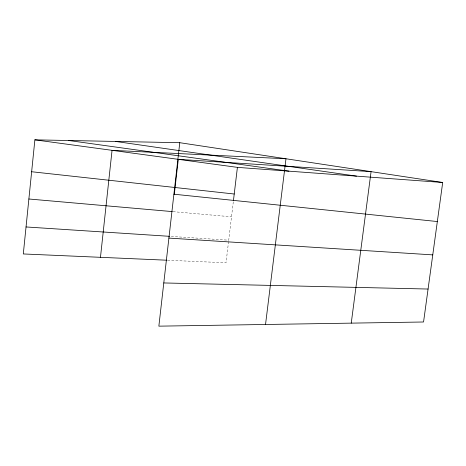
<?xml version="1.0" encoding="UTF-8"?>
<svg xmlns="http://www.w3.org/2000/svg" width="466" height="466" viewBox="0 0 466 466"><rect width="100%" height="100%" fill="white"/><g stroke="black" fill="none" stroke-linecap="round" stroke-linejoin="round"><path stroke-width="0.35" stroke-dasharray="2.33 1.75" d="M228.556 241.598L226.027 262.789L167.515 260.238M233.297 201.848L228.724 240.188L170.236 236.367M173.055 211.663L231.515 216.801"/><path stroke-width="0.7" d="M179.777 142.701L158.859 326.159L423.553 321.994L442.7 182.48L179.777 142.701L34.88 139.841L23.3 253.953L166.787 260.209M100.47 257.319L112.05 150.332L285.978 158.766L265.533 324.482M174.272 194.596L178.297 159.337L371.07 171.639L351.242 323.136M233.466 200.421L237.41 167.37L442.7 182.48M163.782 282.949L428.073 289.042M168.902 238.091L432.763 254.885M26.038 226.954L169.513 236.32M28.875 198.999L172.333 211.599M173.9 194.206L437.341 221.542M31.641 171.738L234.229 194.013M34.88 139.841L237.41 167.37M68.694 140.505L288.937 171.162M115.516 141.431L356.496 176.131"/></g></svg>
